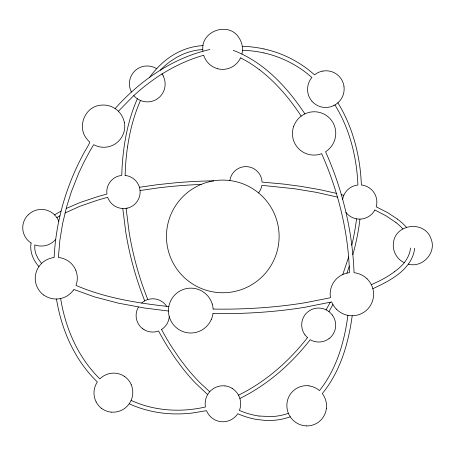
<?xml version="1.0" encoding="UTF-8"?>
<svg xmlns="http://www.w3.org/2000/svg" width="455" height="455" viewBox="0 0 455 455"><rect width="100%" height="100%" fill="white"/><g stroke="black" fill="none" stroke-linecap="round" stroke-linejoin="round"><path stroke-width="0.68" d="M414.67 248.293C412.145 269.457 390.219 280.678 372.838 288.675M410.518 248.043C410.063 253.441 407.509 258.434 404.285 262.7A19.264 19.264 0 0 1 393.262 245.581A18.917 18.917 0 0 1 393.33 244.386C393.802 223.712 424.981 219.594 431.158 239.171C436.629 252.775 422.388 268.217 408.328 264.127M326.44 408.232L326.548 406.742A20.401 20.401 0 0 0 324.381 396.902A20.435 20.435 0 0 0 322.299 393.581C340.221 371.644 348.513 343.445 352.198 315.776M347.904 315.378C344.566 340.636 337.365 366.201 322.203 387.034A93.929 93.929 0 0 1 319.455 390.583A20.048 20.048 0 0 0 308.934 385.885M212.963 313.597L212.587 315.616A22.517 22.517 0 0 1 211.712 318.494L211.325 319.438M127.531 147.005C129.874 131.04 133.912 115.24 140.498 100.475M31.099 243.044C29.507 251.615 33.278 260.283 38.92 266.619M348.678 256.944L342.791 274.49M293.577 126.632L293.065 128.384A21.647 21.647 0 0 0 294.976 143.757L295.403 144.497A21.476 21.476 0 0 0 307.358 154.063L307.739 154.182A21.641 21.641 0 0 0 318.437 154.62L320.172 154.182A21.794 21.794 0 0 0 321.651 153.682C338.219 190.941 348.479 232.477 349.446 272.687A21.613 21.613 0 0 0 337.354 278.011L336.37 278.955A21.396 21.396 0 0 0 330.347 291.359L330.199 293.23A21.539 21.539 0 0 0 330.506 297.707L306.693 302.473A452.662 452.662 0 0 1 284.113 305.669L276.68 306.482A543.611 543.611 0 0 1 213.133 309.064M349.366 266.13L346.932 273.102M137.387 98.786C130.062 115.274 125.83 132.991 123.584 150.85A252.798 252.798 0 0 0 121.769 175.408L118.607 176.034A16.573 16.573 0 0 0 108.262 185.048A16.522 16.522 0 0 0 106.8 192.493L106.936 194.075A295.79 295.79 0 0 0 98.399 196.418L80.507 202.356L66.174 208.481M330.273 302.268L326.121 309.821M332.918 304.531L329.005 311.618M73.403 290.182L73.903 289.454L94.202 296.796L118.442 303.172L144.445 308.001L168.447 311.027A22.46 22.46 0 0 0 169.254 316.629L170.028 318.921A22.318 22.318 0 0 0 197.362 332.008L197.851 331.837A22.466 22.466 0 0 0 211.325 319.438M149.632 77.31C157.572 66.322 167.923 56.829 180.356 51.199A63.785 63.785 0 0 1 198.812 45.966L203.118 45.58M307.449 337.673C288.925 361.424 265.652 381.819 238.534 395.173M55.709 239.364L54.39 240.786A18.74 18.74 0 0 1 40.387 246.036L39.443 245.973A18.803 18.803 0 0 1 34.762 244.887L34.825 249.505L35.956 254.118L38.351 259.031L41.576 263.456L40.171 264.969A20.657 20.657 0 0 0 43.686 295.045M124.369 122.708L124.135 121.553A21.385 21.385 0 0 0 118.391 111.265L132.815 96.511A196.423 196.423 0 0 1 162.02 73.955M115.109 108.586C140.151 80.45 172.809 57.887 209.909 49.498M41.57 263.468L41.661 263.377A21.294 21.294 0 0 1 51.506 257.991L52.604 257.757A21.294 21.294 0 0 1 54.139 257.536C55.777 222.353 65.679 187.705 82.025 156.554C84.26 151.697 88.043 146.698 89.857 142.136C89.538 141.869 89.237 141.59 88.935 141.306C87.855 140.265 86.882 139.116 86.035 137.876C77.447 126.268 84.846 107.568 99.287 105.412A21.112 21.112 0 0 1 100.782 105.179A21.271 21.271 0 0 1 110.042 106.123L110.19 106.169A21.442 21.442 0 0 1 118.044 110.923L118.391 111.265M141.664 303.075L141.983 302.791A16.716 16.716 0 0 1 148.347 299.401L150.122 299.009A16.517 16.517 0 0 1 166.701 306.346M328.999 338.645L328.351 339.106A16.903 16.903 0 0 1 314.775 341.534L314.121 341.369A17.108 17.108 0 0 1 310.93 340.084L310.213 339.686C291.331 363.966 267.586 384.805 239.904 398.461M394.622 271.703L389.309 275.355A116.571 116.571 0 0 1 378.355 281.429L371.32 284.688M54.566 214.845L61.089 211.069M28.182 214.902A18.678 18.678 0 0 1 56.858 217.621L59.952 215.755M162.043 73.989C174.987 65.89 188.99 59.406 203.698 55.254A20.196 20.196 0 0 0 205.074 58.598L206.126 60.39A20.122 20.122 0 0 0 206.775 61.317L206.962 61.567A19.923 19.923 0 0 0 216.205 68.267L217.808 68.739M65.002 212.991L79.915 206.274L97.268 200.285A285.615 285.615 0 0 1 107.716 197.345A16.607 16.607 0 0 0 108.324 198.852A16.721 16.721 0 0 0 127.076 208.128L127.485 208.043M322.885 71.054L322.259 71.179A18.501 18.501 0 0 0 314.559 74.83L309.099 70.269A111.845 111.845 0 0 0 264.002 48.935M140.055 190.514L158.641 187.835A515.686 515.686 0 0 1 201.184 184.429M139.44 187.278L157.419 184.69L175.869 182.756A545.846 545.846 0 0 1 213.787 180.828M202.788 49.532L198.841 49.908A59.98 59.98 0 0 0 181.721 54.765L176.426 57.467L169.698 61.874A75.86 75.86 0 0 0 160.331 70.172M168.811 306.568C137.41 303.104 104.718 297.883 75.974 285.393A20.606 20.606 0 0 0 75.894 270.515M225.02 385.903L223.411 385.783A17.631 17.631 0 0 0 211.222 390.259A17.887 17.887 0 0 0 209.744 391.727A18.075 18.075 0 0 0 205.961 398.472L205.796 399.035A18.234 18.234 0 0 0 205.45 406.975C180.834 412.657 154.234 411.024 131.142 400.411M259.151 416.024L271.049 416.626A60.134 60.134 0 0 0 288.396 413.328M336.382 193.358L319.814 189.65L300.812 186.34L283.186 184.025L262.04 182.097L261.887 180.464A16.175 16.175 0 0 0 229.866 180.521M337.474 197.095L316.271 192.334L294.55 188.745L261.858 185.333L261.625 186.51A16.175 16.175 0 0 1 261.005 188.535L260.76 189.149A16.175 16.175 0 0 1 258.525 192.886M341.335 194.638L343.826 195.314M342.41 198.42L342.803 198.534M233.279 50.363C263.9 61.943 287.145 87.178 304.89 113.881M129.231 403.795C147.335 412.071 167.611 415.182 187.397 413.481C193.773 413.157 200.575 411.457 206.542 410.723C206.638 410.967 206.746 411.206 206.854 411.439A17.938 17.938 0 0 0 212.525 418.378L213.167 418.822A17.608 17.608 0 0 0 221.227 421.705L221.596 421.734A17.631 17.631 0 0 0 234.029 417.826L235.696 416.291A18.052 18.052 0 0 0 237.743 413.714A84.806 84.806 0 0 0 256.546 419.464L265.117 420.397L271.498 420.443A63.922 63.922 0 0 0 290.256 416.837M374.835 210.011L385.897 215.738L395.958 222.512M144.002 329.63L142.529 328.618M124.784 376.638L124.585 376.501A19.065 19.065 0 0 0 115.866 373.242A19.229 19.229 0 0 0 114.597 373.14A19.463 19.463 0 0 0 106.129 374.67A19.815 19.815 0 0 0 99.872 378.878A118.209 118.209 0 0 1 92.644 371.138C75.194 350.703 64.917 324.893 60.64 298.543M43.72 294.994L44.641 295.631A21.18 21.18 0 0 0 73.363 290.159M397.408 219.065L387.649 212.65L376.16 206.78A16.994 16.994 0 0 0 376.837 202.782L376.842 202.577A17.051 17.051 0 0 0 365.16 185.839L364.432 185.6A17.301 17.301 0 0 0 361.372 185.014C360.258 156.298 353.046 127.423 337.889 102.813M259.299 69.615C275.986 82.361 289.699 98.633 301.193 116.116M209.744 391.727L200.82 383.559A187.505 187.505 0 0 1 186.686 367.845L179.89 358.984L171.882 347.182A263.974 263.974 0 0 1 161.565 329.454M207.662 394.587L195.519 383.144A197.572 197.572 0 0 1 182.279 367.811L175.471 358.648L167.457 346.488A269.923 269.923 0 0 1 158.567 330.956L157.481 331.331A16.579 16.579 0 0 1 143.996 329.642M307.421 337.65L304.952 334.891M336.353 309.144L336.006 308.78A21.829 21.829 0 0 1 332.628 303.986A21.738 21.738 0 0 1 331.689 301.932L304.367 307.352A470.55 470.55 0 0 1 272.983 311.322A542.843 542.843 0 0 1 212.963 313.558M402.874 228.893L400.872 226.812A60.674 60.674 0 0 0 395.958 222.523M311.948 101.192L312.295 101.584A18.012 18.012 0 0 0 319.035 106.225A18.064 18.064 0 0 0 320.974 106.862A18.194 18.194 0 0 0 328.373 107.272A18.405 18.405 0 0 0 333.856 105.537M133.81 95.596L134.293 96.136A18.058 18.058 0 0 0 141.994 101.033L142.273 101.118A17.705 17.705 0 0 0 163.635 91.324A18.052 18.052 0 0 0 163.197 75.951M334.937 104.951C349.719 128.919 356.76 157.049 357.909 185.026L355.691 185.401A17.165 17.165 0 0 0 342.638 199.318M131.421 92.041L131.273 91.745M96.13 401.873L95.328 400.082A19.531 19.531 0 0 1 94.037 391.732A19.792 19.792 0 0 1 94.327 389.378A19.946 19.946 0 0 1 97.336 381.967A121.223 121.223 0 0 1 91.609 376.04C72.373 354.718 61.05 327.168 56.483 299.026M131.228 384.583L130.972 384.014A19.065 19.065 0 0 0 124.812 376.655M75.888 270.52L75.234 269.03A20.629 20.629 0 0 0 69.296 261.767A20.822 20.822 0 0 0 67.027 260.243A21.049 21.049 0 0 0 58.394 257.496L59.832 240.661L62.591 223.672L66.675 206.667L71.338 191.811L78.743 173.122L83.908 162.23L89.584 151.617L93.645 144.724L97.535 146.339A20.998 20.998 0 0 0 124.454 122.696M147.761 299.578L143.621 288.55A327.936 327.936 0 0 1 129.021 231.544L126.115 208.322M58.74 221.272L58.337 220.305A18.24 18.24 0 0 0 56.852 217.626M144.718 300.891L140.527 289.727A332.696 332.696 0 0 1 125.751 232.022L122.799 208.509M212.218 304.031L212.269 304.196A22.454 22.454 0 0 1 213.128 309.104M343.952 86.228L343.815 85.421A18.143 18.143 0 0 0 340.107 77.458L338.901 76.116A18.092 18.092 0 0 0 322.885 71.065M168.447 311.038L168.447 310.128A22.511 22.511 0 0 1 170.142 302.04L170.699 300.8A22.426 22.426 0 0 1 189.684 288.169A22.306 22.306 0 0 1 212.229 304.037M404.347 262.757A56.374 56.374 0 0 1 394.582 271.646M125.108 175.442A16.636 16.636 0 0 1 127.514 208.14M162.06 73.983A18.194 18.194 0 0 1 163.208 75.945M374.84 210.017A17.239 17.239 0 0 1 364.023 218.525L362.385 218.883A17.307 17.307 0 0 1 353.598 218.03A17.176 17.176 0 0 1 347.66 214.316A17.068 17.068 0 0 1 345.959 212.417M332.241 315.014A16.96 16.96 0 0 0 304.549 315.434A16.994 16.994 0 0 0 304.969 334.874M332.264 314.997A16.943 16.943 0 0 1 329.028 338.679M225.077 385.897A17.631 17.631 0 0 1 232.243 388.405M232.169 388.405A17.745 17.745 0 0 1 233.802 389.537A18.149 18.149 0 0 1 239.7 409.648L239.427 410.45A80.131 80.131 0 0 0 259.145 416.086M367.037 278.779A22.045 22.045 0 0 0 354.053 272.693C352.454 231.043 342.626 189.746 325.564 151.731A21.868 21.868 0 0 0 328.157 149.814L328.914 149.132A21.88 21.88 0 0 0 329.96 148.074A21.777 21.777 0 0 0 335.75 134.015A21.573 21.573 0 0 0 333.083 122.861L332.804 122.378A21.465 21.465 0 0 0 321.196 112.914A21.539 21.539 0 0 0 319.939 112.527A21.641 21.641 0 0 0 310.39 112.112A21.834 21.834 0 0 0 293.583 126.632M31.111 243.027A18.268 18.268 0 0 1 22.761 228.899A18.206 18.206 0 0 1 28.051 214.936M169.271 316.686A16.733 16.733 0 0 1 164.881 326.684L163.732 327.81A16.744 16.744 0 0 1 161.559 329.454M131.171 384.611A19.747 19.747 0 0 1 111.68 412.139M111.612 412.179A19.076 19.076 0 0 1 102.523 409.039A19.002 19.002 0 0 1 101.63 408.408M101.601 408.391A19.076 19.076 0 0 1 96.107 401.856M326.406 408.232A19.673 19.673 0 0 1 306.477 425.948M306.482 425.874A19.673 19.673 0 0 1 304.998 425.783A19.918 19.918 0 0 1 296.592 422.945A20.191 20.191 0 0 1 294.459 421.449A20.395 20.395 0 0 1 286.872 405.149A19.69 19.69 0 0 1 308.939 385.812M202.89 51.256A20.367 20.367 0 0 1 202.788 49.367C201.434 30.388 229.274 21.465 239.023 37.867A20.168 20.168 0 0 1 240.103 39.653A20.333 20.333 0 0 1 241.935 54.031M367.02 278.801A21.846 21.846 0 0 1 371.024 284.119A21.624 21.624 0 0 1 373.583 295.09L373.572 295.289A21.396 21.396 0 0 1 367.947 308.826L365.701 310.941A21.783 21.783 0 0 1 336.387 309.11M343.963 86.313A18.456 18.456 0 0 1 343.246 94.623A18.615 18.615 0 0 1 340.823 99.508A18.604 18.604 0 0 1 333.856 105.537M311.897 101.141A18.064 18.064 0 0 1 308.012 93.4A18.302 18.302 0 0 1 307.682 91.347A18.467 18.467 0 0 1 308.581 83.316L308.888 82.48A18.627 18.627 0 0 1 310.964 78.647L311.88 77.452L306.681 73.153A108 108 0 0 0 263.94 52.928M125.136 175.414A244.688 244.688 0 0 1 127.508 147.005M242.293 46.313A117.316 117.316 0 0 1 263.997 48.952M242.481 50.289A113.312 113.312 0 0 1 263.934 52.939M240.587 57.876A115.519 115.519 0 0 1 259.265 69.655M397.38 219.1A60.737 60.737 0 0 1 406.434 227.261M142.506 328.647A16.636 16.636 0 0 1 138.439 307.051M359.962 219.105A237.123 237.123 0 0 1 352.852 254.675M356.538 218.832A231.06 231.06 0 0 1 351.806 245.177M131.273 91.717A18.046 18.046 0 0 1 131.182 75.974L132.024 74.449A17.677 17.677 0 0 1 137.342 68.91L138.889 67.994A17.722 17.722 0 0 1 151.816 66.601L152.732 66.874A18.001 18.001 0 0 1 156.645 68.716M240.536 57.904A19.832 19.832 0 0 1 217.797 68.807M209.266 181.744L209.016 181.807A56.329 56.329 0 0 0 171.575 259.879A56.329 56.329 0 0 0 255.141 282.527A56.329 56.329 0 0 0 262.256 196.236L261.051 195.087A56.329 56.329 0 0 0 239.222 182.54L236.492 181.79A56.329 56.329 0 0 0 211.012 181.335L209.266 181.744"/></g></svg>
